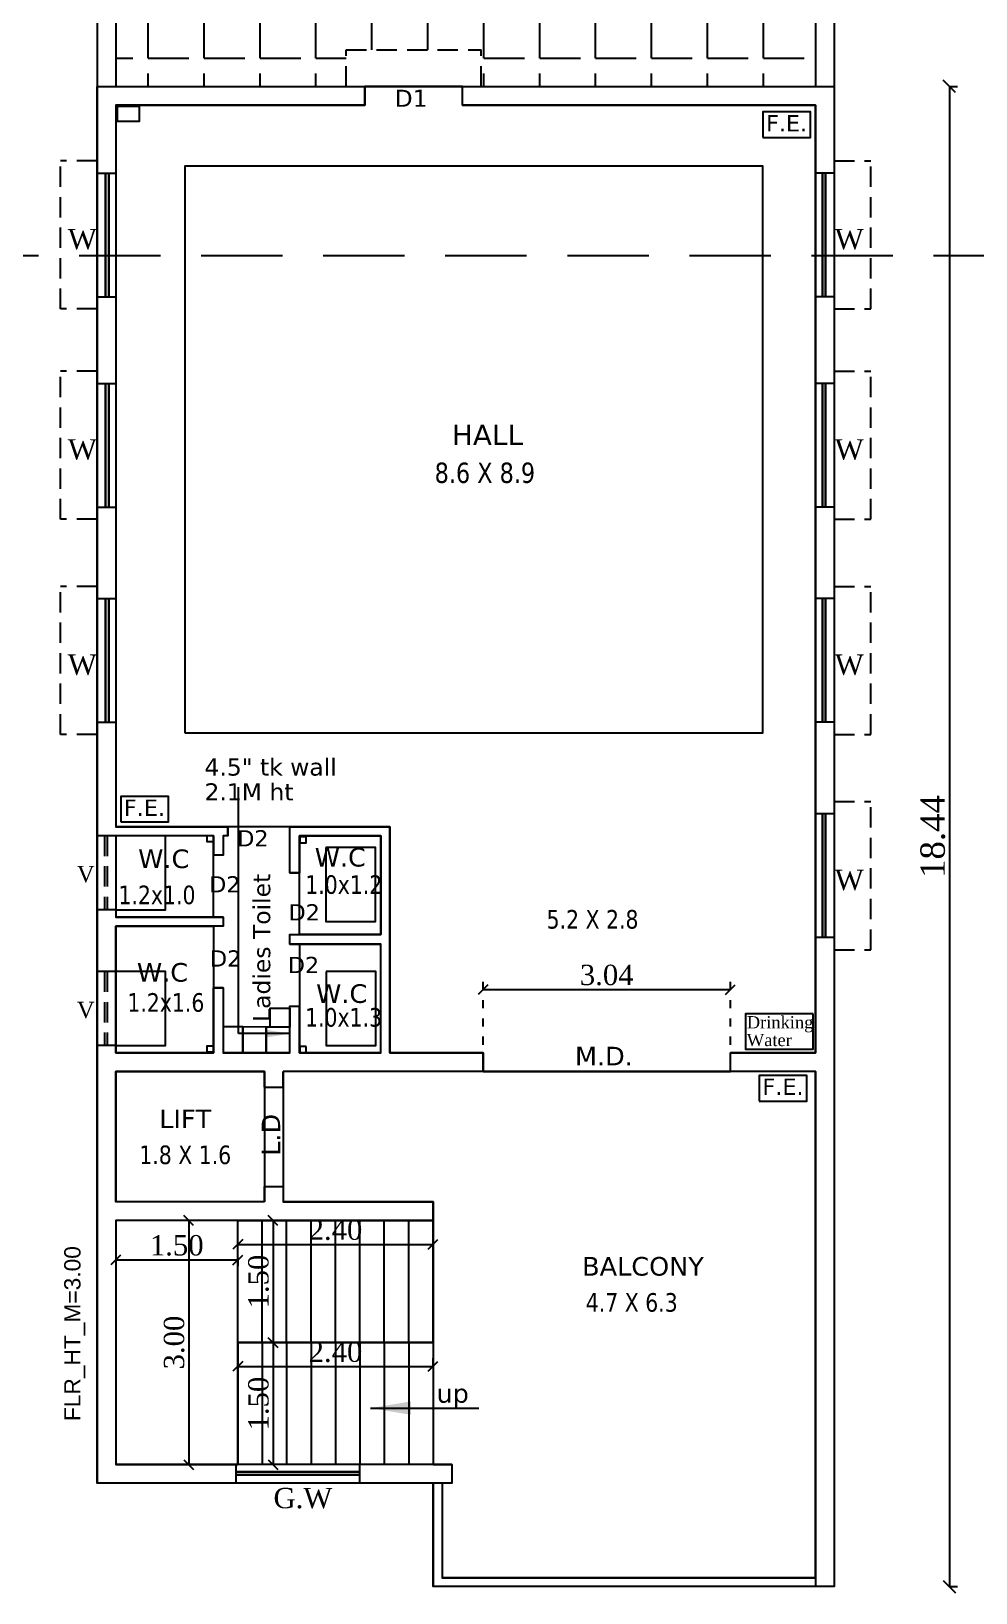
# Model space of a CAD drawing. Header units: metres. Extents: x 5889 to 11933, y -515 to -404.
# Drawn here: x 5904.88 to 5916.49, y -477.83 to -458.63 of the extents above; entities that cross this region are included whole.
import ezdxf

# ---------------------------------------------------------------- set-up
doc = ezdxf.new("R2010")
doc.units = ezdxf.units.M
doc.header["$MEASUREMENT"] = 0
doc.header["$PDMODE"] = 34
doc.linetypes.add('DOT2', pattern=[0.125, 0, -0.125])
doc.linetypes.add('HIDDEN', pattern=[0.375, 0.25, -0.125])
doc.layers.get('0').update_dxf_attribs({"lineweight": 18})
doc.layers.get('Defpoints').update_dxf_attribs({"lineweight": 18})
for name, color, linetype, lineweight in [('BLK_1_FLR_1_BLT_UP_AREA', 13, 'Continuous', 18), ('BLK_1_FLR_1_CARPET_AREA', 1, 'Continuous', 18), ('BLK_1_FLR_1_DRINKING_WATER', 7, 'Continuous', 18), ('BLK_1_FLR_1_STAIR_1', 1, 'Continuous', 18), ('BLK_1_FLR_1_STAIR_1_FLIGHT_1', 7, 'Continuous', 18), ('BLK_1_FLR_1_STAIR_1_FLIGHT_2', 7, 'Continuous', 18), ('BLK_1_FLR_1_STAIR_1_LANDING_1', 7, 'Continuous', 18), ('BLK_1_FLR_1_URINAL', 1, 'Continuous', 13), ('BLK_1_FLR_1_WASH', 243, 'Continuous', 18), ('BLK_1_FLR_1_WATER_CLOSET', 213, 'Continuous', 18), ('Dim', 8, 'Continuous', 9), ('SEATING_AREA', 7, 'Continuous', 18), ('TOILET_VENTILATION', 6, 'Continuous', 18)]:
    doc.layers.add(name, color=color, linetype=linetype, lineweight=lineweight)
doc.layers.add('BLK_1_FLR_1_EXIT_WIDTH_DOOR', color=2, linetype='Continuous')
doc.layers.add('BLK_1_FLR_1_LIFT_1', color=30, linetype='Continuous')
doc.styles.add('ROMANS', font='verdana.ttf', dxfattribs={"width": 0.8})
doc.styles.get("Standard").update_dxf_attribs({"font": 'arial.ttf'})
doc.styles.add('style1', font='times.ttf')
doc.styles.add('TIMES', font='times.ttf')
doc.dimstyles.new('main dim', dxfattribs={"dimtxt": 0.15, "dimasz": 0.12, "dimexe": 0.1, "dimexo": 0.1, "dimgap": 0.05, "dimtad": 1, "dimzin": 3, "dimdsep": 46, "dimtxsty": 'style1', "dimblk": 'OBLIQUE', "dimcen": 0.125, "dimclrd": 8, "dimclre": 8, "dimclrt": 7, "dimadec": 0, "dimazin": 0, "dimtfac": 0.8, "dimtix": 1, "dimtofl": 0, "dimtmove": 2, "dimatfit": 0, "dimfxl": 0, "dimtolj": 1, "dimtzin": 0, "dimarcsym": 0})

# ---------------------------------------------------------------- blocks, each defined once
blk = doc.blocks.new('_Oblique')
at = {"color": 0, "linetype": 'ByBlock', "lineweight": -2}
blk.add_line((-0.5, -0.5), (0.5, 0.5), dxfattribs=at)
blk = doc.blocks.new('*D179')
at = {"color": 8, "linetype": 'DOT2', "lineweight": -2}
for p, q in [((5916.161, -459.311), (5916.261, -459.311)), ((5916.161, -477.751), (5916.261, -477.751))]:
    blk.add_line(p, q, dxfattribs=at)
at = {"color": 8, "lineweight": -2}
blk.add_line((5916.161, -459.311), (5916.161, -477.751), dxfattribs=at)
at = {"layer": 'Defpoints', "color": 0, "lineweight": -2}
for p in [(5916.161, -459.311), (5916.161, -477.751), (5916.161, -477.751)]:
    blk.add_point(p, dxfattribs=at)
at = {"color": 8, "lineweight": -2, "xscale": 0.15, "yscale": 0.15, "zscale": 0.15}
for p, rotation in [((5916.161, -459.311), 90), ((5916.161, -477.751), 270)]:
    blk.add_blockref('_Oblique', p, dxfattribs=dict(at, rotation=rotation))
at = {"color": 7, "insert": (5915.958, -468.531), "char_height": 0.3, "attachment_point": 5, "rotation": 90, "style": 'style1'}
blk.add_mtext('\\A1;18.44', dxfattribs=at)
blk = doc.blocks.new('*D225')
at = {"layer": 'BLK_1_FLR_1_STAIR_1_LANDING_1', "color": 8, "linetype": 'DOT2', "lineweight": -2}
for p, q in [((5906.857, -473.251), (5906.711, -473.251)), ((5906.857, -476.251), (5906.711, -476.251))]:
    blk.add_line(p, q, dxfattribs=at)
at = {"layer": 'BLK_1_FLR_1_STAIR_1_LANDING_1', "color": 8, "lineweight": -2}
blk.add_line((5906.811, -473.251), (5906.811, -476.251), dxfattribs=at)
at = {"layer": 'Defpoints', "color": 0, "lineweight": -2}
for p in [(5906.957, -473.251), (5906.811, -476.251), (5906.957, -476.251)]:
    blk.add_point(p, dxfattribs=at)
at = {"layer": 'BLK_1_FLR_1_STAIR_1_LANDING_1', "color": 8, "lineweight": -2, "xscale": 0.12, "yscale": 0.12, "zscale": 0.12}
for p, rotation in [((5906.811, -473.251), 90), ((5906.811, -476.251), 270)]:
    blk.add_blockref('_Oblique', p, dxfattribs=dict(at, rotation=rotation))
at = {"layer": 'BLK_1_FLR_1_STAIR_1_LANDING_1', "color": 7, "lineweight": -2, "insert": (5906.633, -474.751), "char_height": 0.25, "attachment_point": 5, "rotation": 90, "style": 'style1'}
blk.add_mtext('\\A1;3.00', dxfattribs=at)
blk = doc.blocks.new('*D226')
at = {"layer": 'BLK_1_FLR_1_STAIR_1_LANDING_1', "color": 8, "linetype": 'DOT2', "lineweight": -2}
for p, q in [((5905.914, -473.71), (5905.914, -473.835)), ((5907.415, -473.71), (5907.415, -473.835))]:
    blk.add_line(p, q, dxfattribs=at)
at = {"layer": 'BLK_1_FLR_1_STAIR_1_LANDING_1', "color": 8, "lineweight": -2}
blk.add_line((5905.914, -473.735), (5907.415, -473.735), dxfattribs=at)
at = {"layer": 'Defpoints', "color": 0, "lineweight": -2}
for p in [(5905.914, -473.61), (5907.415, -473.61), (5907.415, -473.735)]:
    blk.add_point(p, dxfattribs=at)
at = {"layer": 'BLK_1_FLR_1_STAIR_1_LANDING_1', "color": 8, "lineweight": -2, "xscale": 0.12, "yscale": 0.12, "zscale": 0.12, "rotation": 180}
blk.add_blockref('_Oblique', (5905.914, -473.735), dxfattribs=at)
at = {"layer": 'BLK_1_FLR_1_STAIR_1_LANDING_1', "color": 8, "lineweight": -2, "xscale": 0.12, "yscale": 0.12, "zscale": 0.12}
blk.add_blockref('_Oblique', (5907.415, -473.735), dxfattribs=at)
at = {"layer": 'BLK_1_FLR_1_STAIR_1_LANDING_1', "color": 7, "lineweight": -2, "insert": (5906.664, -473.558), "char_height": 0.25, "attachment_point": 5, "style": 'style1'}
blk.add_mtext('\\A1;1.50', dxfattribs=at)
blk = doc.blocks.new('*D227')
at = {"layer": 'BLK_1_FLR_1_STAIR_1_FLIGHT_1', "color": 8, "linetype": 'DOT2', "lineweight": -2}
for p, q in [((5907.415, -475.044), (5907.415, -474.944)), ((5909.815, -475.044), (5909.815, -474.944))]:
    blk.add_line(p, q, dxfattribs=at)
at = {"layer": 'BLK_1_FLR_1_STAIR_1_FLIGHT_1', "color": 8, "lineweight": -2}
blk.add_line((5907.415, -475.044), (5909.815, -475.044), dxfattribs=at)
at = {"layer": 'Defpoints', "color": 0, "lineweight": -2}
for p in [(5907.415, -475.079), (5909.815, -475.044), (5909.815, -475.079)]:
    blk.add_point(p, dxfattribs=at)
at = {"layer": 'BLK_1_FLR_1_STAIR_1_FLIGHT_1', "color": 8, "lineweight": -2, "xscale": 0.12, "yscale": 0.12, "zscale": 0.12, "rotation": 180}
blk.add_blockref('_Oblique', (5907.415, -475.044), dxfattribs=at)
at = {"layer": 'BLK_1_FLR_1_STAIR_1_FLIGHT_1', "color": 8, "lineweight": -2, "xscale": 0.12, "yscale": 0.12, "zscale": 0.12}
blk.add_blockref('_Oblique', (5909.815, -475.044), dxfattribs=at)
at = {"layer": 'BLK_1_FLR_1_STAIR_1_FLIGHT_1', "color": 7, "lineweight": -2, "insert": (5908.615, -474.866), "char_height": 0.25, "attachment_point": 5, "style": 'style1'}
blk.add_mtext('\\A1;2.40', dxfattribs=at)
blk = doc.blocks.new('*D228')
at = {"layer": 'BLK_1_FLR_1_STAIR_1_FLIGHT_1', "color": 8, "linetype": 'DOT2', "lineweight": -2}
for p, q in [((5907.915, -474.751), (5907.748, -474.751)), ((5907.915, -476.251), (5907.748, -476.251))]:
    blk.add_line(p, q, dxfattribs=at)
at = {"layer": 'BLK_1_FLR_1_STAIR_1_FLIGHT_1', "color": 8, "lineweight": -2}
blk.add_line((5907.848, -474.751), (5907.848, -476.251), dxfattribs=at)
at = {"layer": 'Defpoints', "color": 0, "lineweight": -2}
for p in [(5908.015, -474.751), (5907.848, -476.251), (5908.015, -476.251)]:
    blk.add_point(p, dxfattribs=at)
at = {"layer": 'BLK_1_FLR_1_STAIR_1_FLIGHT_1', "color": 8, "lineweight": -2, "xscale": 0.12, "yscale": 0.12, "zscale": 0.12}
for p, rotation in [((5907.848, -474.751), 90), ((5907.848, -476.251), 270)]:
    blk.add_blockref('_Oblique', p, dxfattribs=dict(at, rotation=rotation))
at = {"layer": 'BLK_1_FLR_1_STAIR_1_FLIGHT_1', "color": 7, "lineweight": -2, "insert": (5907.67, -475.501), "char_height": 0.25, "attachment_point": 5, "rotation": 90, "style": 'style1'}
blk.add_mtext('\\A1;1.50', dxfattribs=at)
blk = doc.blocks.new('*D229')
at = {"layer": 'BLK_1_FLR_1_STAIR_1_FLIGHT_2', "color": 8, "linetype": 'DOT2', "lineweight": -2}
for p, q in [((5907.415, -473.544), (5907.415, -473.444)), ((5909.815, -473.544), (5909.815, -473.444))]:
    blk.add_line(p, q, dxfattribs=at)
at = {"layer": 'BLK_1_FLR_1_STAIR_1_FLIGHT_2', "color": 8, "lineweight": -2}
blk.add_line((5907.415, -473.544), (5909.815, -473.544), dxfattribs=at)
at = {"layer": 'Defpoints', "color": 0, "lineweight": -2}
for p in [(5907.415, -473.579), (5909.815, -473.544), (5909.815, -473.579)]:
    blk.add_point(p, dxfattribs=at)
at = {"layer": 'BLK_1_FLR_1_STAIR_1_FLIGHT_2', "color": 8, "lineweight": -2, "xscale": 0.12, "yscale": 0.12, "zscale": 0.12, "rotation": 180}
blk.add_blockref('_Oblique', (5907.415, -473.544), dxfattribs=at)
at = {"layer": 'BLK_1_FLR_1_STAIR_1_FLIGHT_2', "color": 8, "lineweight": -2, "xscale": 0.12, "yscale": 0.12, "zscale": 0.12}
blk.add_blockref('_Oblique', (5909.815, -473.544), dxfattribs=at)
at = {"layer": 'BLK_1_FLR_1_STAIR_1_FLIGHT_2', "color": 7, "lineweight": -2, "insert": (5908.615, -473.366), "char_height": 0.25, "attachment_point": 5, "style": 'style1'}
blk.add_mtext('\\A1;2.40', dxfattribs=at)
blk = doc.blocks.new('*D230')
at = {"layer": 'BLK_1_FLR_1_STAIR_1_FLIGHT_2', "color": 8, "linetype": 'DOT2', "lineweight": -2}
for p, q in [((5907.915, -473.251), (5907.748, -473.251)), ((5907.915, -474.751), (5907.748, -474.751))]:
    blk.add_line(p, q, dxfattribs=at)
at = {"layer": 'BLK_1_FLR_1_STAIR_1_FLIGHT_2', "color": 8, "lineweight": -2}
blk.add_line((5907.848, -473.251), (5907.848, -474.751), dxfattribs=at)
at = {"layer": 'Defpoints', "color": 0, "lineweight": -2}
for p in [(5908.015, -473.251), (5907.848, -474.751), (5908.015, -474.751)]:
    blk.add_point(p, dxfattribs=at)
at = {"layer": 'BLK_1_FLR_1_STAIR_1_FLIGHT_2', "color": 8, "lineweight": -2, "xscale": 0.12, "yscale": 0.12, "zscale": 0.12}
for p, rotation in [((5907.848, -473.251), 90), ((5907.848, -474.751), 270)]:
    blk.add_blockref('_Oblique', p, dxfattribs=dict(at, rotation=rotation))
at = {"layer": 'BLK_1_FLR_1_STAIR_1_FLIGHT_2', "color": 7, "lineweight": -2, "insert": (5907.67, -474.001), "char_height": 0.25, "attachment_point": 5, "rotation": 90, "style": 'style1'}
blk.add_mtext('\\A1;1.50', dxfattribs=at)
blk = doc.blocks.new('*D239')
at = {"layer": 'BLK_1_FLR_1_EXIT_WIDTH_DOOR', "color": 8, "linetype": 'DOT2', "lineweight": -2}
for p, q in [((5910.429, -471.091), (5910.429, -470.313)), ((5913.469, -471.091), (5913.469, -470.313))]:
    blk.add_line(p, q, dxfattribs=at)
at = {"layer": 'BLK_1_FLR_1_EXIT_WIDTH_DOOR', "color": 8, "lineweight": -2}
blk.add_line((5910.429, -470.413), (5913.469, -470.413), dxfattribs=at)
at = {"layer": 'Defpoints', "color": 0, "lineweight": -2}
for p in [(5913.469, -470.413), (5910.429, -471.191), (5913.469, -471.191)]:
    blk.add_point(p, dxfattribs=at)
at = {"layer": 'BLK_1_FLR_1_EXIT_WIDTH_DOOR', "color": 8, "lineweight": -2, "xscale": 0.12, "yscale": 0.12, "zscale": 0.12, "rotation": 180}
blk.add_blockref('_Oblique', (5910.429, -470.413), dxfattribs=at)
at = {"layer": 'BLK_1_FLR_1_EXIT_WIDTH_DOOR', "color": 8, "lineweight": -2, "xscale": 0.12, "yscale": 0.12, "zscale": 0.12}
blk.add_blockref('_Oblique', (5913.469, -470.413), dxfattribs=at)
at = {"layer": 'BLK_1_FLR_1_EXIT_WIDTH_DOOR', "color": 7, "lineweight": -2, "insert": (5911.949, -470.235), "char_height": 0.25, "attachment_point": 5, "style": 'style1'}
blk.add_mtext('\\A1;3.04', dxfattribs=at)

msp = doc.modelspace()

# ---------------------------------------------------------------- hatches: boundary and pattern name
at = {"lineweight": -2}
h = msp.add_hatch(dxfattribs=at)
h.set_pattern_fill('ANGLE', color=8, scale=2.5)
h.set_pattern_definition([(0, (0, -176.4038), (0, 0.6875), [0.5, -0.1875]), (90, (0, -176.4038), (-0.6875, 0), [0.5, -0.1875])])
h.paths.add_polyline_path([(5914.514, -453.491), (5907.294, -453.491), (5907.294, -453.261), (5905.914, -453.261), (5905.914, -459.311), (5908.745, -459.311), (5908.745, -458.861), (5910.405, -458.861), (5910.405, -459.311), (5914.514, -459.311)])
h.paths.add_polyline_path([(5907.945, -456.667), (5912.175, -456.667), (5912.175, -456.277), (5907.945, -456.277)], flags=24)

# ---------------------------------------------------------------- linework, layer by layer
for p, q in [((5905.684, -453.261), (5905.684, -476.481)), ((5905.914, -453.261), (5905.914, -459.311)), ((5914.744, -453.261), (5914.744, -477.751)), ((5914.514, -453.491), (5914.514, -459.311)), ((5905.684, -459.311), (5914.744, -459.311)), ((5905.684, -459.311), (5914.744, -459.311)), ((5908.975, -459.541), (5908.975, -459.311)), ((5910.175, -459.541), (5910.175, -459.311)), ((5905.914, -459.541), (5908.975, -459.541)), ((5905.914, -459.541), (5905.914, -468.411)), ((5910.175, -459.541), (5914.514, -459.541)), ((5914.514, -459.541), (5914.514, -471.191)), ((5905.684, -460.376), (5905.914, -460.376)), ((5905.789, -460.376), (5905.789, -461.896)), ((5905.828, -460.376), (5905.828, -461.896)), ((5914.744, -460.376), (5914.514, -460.376)), ((5914.6, -460.376), (5914.6, -461.896)), ((5914.638, -460.376), (5914.638, -461.896)), ((5905.684, -461.896), (5905.914, -461.896)), ((5914.744, -461.896), (5914.514, -461.896)), ((5905.684, -462.961), (5905.914, -462.961)), ((5905.789, -462.961), (5905.789, -464.481)), ((5905.828, -462.961), (5905.828, -464.481)), ((5914.744, -462.961), (5914.514, -462.961)), ((5914.6, -462.961), (5914.6, -464.481)), ((5914.638, -462.961), (5914.638, -464.481)), ((5905.684, -464.481), (5905.914, -464.481)), ((5914.744, -464.481), (5914.514, -464.481)), ((5905.684, -465.607), (5905.914, -465.607)), ((5905.789, -465.607), (5905.789, -467.127)), ((5905.828, -465.607), (5905.828, -467.127)), ((5914.744, -465.607), (5914.514, -465.607)), ((5914.6, -465.607), (5914.6, -467.127)), ((5914.638, -465.607), (5914.638, -467.127)), ((5905.684, -467.127), (5905.914, -467.127)), ((5914.744, -467.127), (5914.514, -467.127)), ((5914.744, -468.252), (5914.514, -468.252)), ((5914.6, -468.252), (5914.6, -469.772)), ((5914.638, -468.252), (5914.638, -469.772)), ((5909.283, -468.411), (5905.914, -468.411)), ((5907.293, -468.521), (5907.293, -468.411)), ((5908.053, -468.976), (5908.053, -468.411)), ((5909.283, -471.191), (5909.283, -468.411)), ((5905.914, -468.521), (5905.684, -468.521)), ((5905.914, -468.521), (5905.914, -469.521)), ((5907.114, -468.521), (5905.914, -468.521)), ((5907.114, -468.521), (5907.114, -468.761)), ((5907.234, -468.521), (5907.234, -468.761)), ((5907.293, -468.521), (5907.234, -468.521)), ((5909.173, -468.521), (5908.173, -468.521)), ((5908.173, -468.976), (5908.173, -468.521)), ((5909.173, -469.736), (5909.173, -468.521)), ((5907.234, -468.761), (5907.114, -468.761)), ((5908.053, -468.976), (5908.173, -468.976)), ((5905.914, -469.431), (5905.684, -469.431)), ((5907.234, -469.521), (5905.914, -469.521)), ((5907.234, -469.631), (5905.914, -469.631)), ((5905.914, -469.631), (5905.914, -471.191)), ((5907.234, -469.521), (5907.234, -469.631)), ((5908.053, -469.736), (5909.173, -469.736)), ((5908.053, -469.856), (5908.053, -469.736)), ((5908.053, -469.856), (5909.173, -469.856)), ((5909.173, -471.191), (5909.173, -469.856)), ((5914.744, -469.772), (5914.514, -469.772)), ((5905.914, -470.191), (5905.684, -470.191)), ((5907.234, -470.391), (5907.114, -470.391)), ((5907.114, -470.391), (5907.114, -471.191)), ((5907.234, -470.391), (5907.234, -471.191)), ((5908.053, -471.191), (5908.053, -470.616)), ((5908.053, -470.616), (5908.173, -470.616)), ((5908.173, -471.191), (5908.173, -470.616)), ((5905.914, -471.101), (5905.684, -471.101)), ((5907.114, -471.191), (5905.914, -471.191)), ((5908.053, -471.191), (5907.234, -471.191)), ((5909.173, -471.191), (5908.173, -471.191)), ((5910.429, -471.191), (5909.283, -471.191)), ((5910.429, -471.421), (5910.429, -471.191)), ((5914.514, -471.191), (5913.469, -471.191)), ((5913.469, -471.421), (5913.469, -471.191)), ((5905.914, -471.421), (5905.914, -473.021)), ((5907.743, -471.421), (5905.914, -471.421)), ((5907.743, -471.612), (5907.743, -471.421)), ((5914.514, -471.421), (5907.973, -471.421)), ((5907.973, -471.612), (5907.973, -471.421)), ((5914.514, -471.421), (5914.514, -477.751)), ((5907.743, -471.612), (5907.973, -471.612)), ((5907.973, -471.612), (5907.973, -473.021)), ((5907.744, -473.021), (5907.743, -472.831)), ((5907.743, -472.831), (5907.973, -472.831)), ((5907.744, -473.021), (5905.914, -473.021)), ((5909.815, -473.021), (5907.973, -473.021)), ((5909.815, -473.251), (5909.815, -473.021)), ((5905.914, -473.251), (5905.914, -476.251)), ((5909.815, -473.251), (5905.914, -473.251)), ((5907.415, -474.751), (5907.415, -473.251)), ((5909.815, -474.751), (5909.815, -473.251)), ((5905.915, -473.481), (5905.914, -473.481)), ((5909.815, -474.751), (5907.415, -474.751)), ((5909.815, -474.751), (5907.415, -474.751)), ((5907.415, -474.751), (5907.415, -476.251)), ((5909.815, -474.751), (5909.815, -476.251)), ((5910.045, -476.251), (5905.914, -476.251)), ((5907.395, -476.481), (5907.395, -476.251)), ((5907.395, -476.338), (5908.915, -476.338)), ((5907.395, -476.376), (5908.915, -476.376)), ((5908.915, -476.481), (5908.915, -476.251)), ((5910.045, -476.251), (5910.045, -476.481)), ((5910.045, -476.481), (5905.684, -476.481)), ((5909.815, -476.481), (5909.815, -477.751)), ((5909.925, -476.481), (5909.925, -477.641)), ((5914.514, -477.641), (5909.925, -477.641)), ((5914.744, -477.751), (5909.815, -477.751))]:
    msp.add_line(p, q, dxfattribs=at)
at = {"linetype": 'HIDDEN', "lineweight": -2}
for p, q in [((5908.745, -458.861), (5910.405, -458.861)), ((5908.745, -459.311), (5908.745, -458.861)), ((5910.405, -459.311), (5910.405, -458.861)), ((5905.234, -462.046), (5905.234, -460.226)), ((5905.684, -460.226), (5905.234, -460.226)), ((5914.744, -460.226), (5915.194, -460.226)), ((5915.194, -462.046), (5915.194, -460.226)), ((5905.684, -462.046), (5905.234, -462.046)), ((5914.744, -462.046), (5915.194, -462.046)), ((5905.234, -464.631), (5905.234, -462.811)), ((5905.684, -462.811), (5905.234, -462.811)), ((5914.744, -462.811), (5915.194, -462.811)), ((5915.194, -464.631), (5915.194, -462.811)), ((5905.684, -464.631), (5905.234, -464.631)), ((5914.744, -464.631), (5915.194, -464.631)), ((5905.234, -467.277), (5905.234, -465.457)), ((5905.684, -465.457), (5905.234, -465.457)), ((5914.744, -465.457), (5915.194, -465.457)), ((5915.194, -467.277), (5915.194, -465.457)), ((5905.684, -467.277), (5905.234, -467.277)), ((5914.744, -467.277), (5915.194, -467.277)), ((5914.744, -468.102), (5915.194, -468.102)), ((5915.194, -469.922), (5915.194, -468.102)), ((5905.778, -468.521), (5905.778, -469.431)), ((5905.808, -468.521), (5905.808, -469.431)), ((5914.744, -469.922), (5915.194, -469.922)), ((5905.778, -470.191), (5905.778, -471.101)), ((5905.808, -470.191), (5905.808, -471.101))]:
    msp.add_line(p, q, dxfattribs=at)
at = {"color": 253, "linetype": 'HIDDEN', "lineweight": -2, "ltscale": 4}
msp.add_line((5891.965, -461.388), (5940.307, -461.388), dxfattribs=at)
at = {"lineweight": -2}
for points in [[(5913.867, -459.938), (5914.454, -459.938), (5914.454, -459.625), (5913.867, -459.625)], [(5905.976, -468.351), (5906.563, -468.351), (5906.563, -468.038), (5905.976, -468.038)], [(5913.824, -471.782), (5914.41, -471.782), (5914.41, -471.469), (5913.824, -471.469)]]:
    msp.add_lwpolyline(points, close=True, dxfattribs=at)
for points in [[(5905.789, -461.896), (5905.789, -460.376)], [(5905.828, -461.896), (5905.828, -460.376)], [(5914.6, -461.896), (5914.6, -460.376)], [(5914.638, -461.896), (5914.638, -460.376)], [(5905.789, -464.481), (5905.789, -462.961)], [(5905.828, -464.481), (5905.828, -462.961)], [(5914.6, -464.481), (5914.6, -462.961)], [(5914.638, -464.481), (5914.638, -462.961)], [(5905.789, -467.127), (5905.789, -465.607)], [(5905.828, -467.127), (5905.828, -465.607)], [(5914.6, -467.127), (5914.6, -465.607)], [(5914.638, -467.127), (5914.638, -465.607)], [(5914.6, -469.772), (5914.6, -468.252)], [(5914.638, -469.772), (5914.638, -468.252)], [(5908.915, -476.338), (5907.395, -476.338)], [(5908.915, -476.376), (5907.395, -476.376)]]:
    msp.add_lwpolyline(points, dxfattribs=at)
at = {"layer": 'BLK_1_FLR_1_BLT_UP_AREA', "color": 8, "lineweight": -2}
msp.add_lwpolyline([(5909.815, -476.481), (5905.684, -476.481), (5905.684, -459.311), (5914.744, -459.311), (5914.744, -477.751), (5909.815, -477.751)], close=True, dxfattribs=at)
at = {"layer": 'BLK_1_FLR_1_CARPET_AREA', "color": 13, "lineweight": -2}
for points in [[(5909.173, -471.191), (5909.173, -469.856), (5908.053, -469.856), (5908.053, -469.736), (5909.173, -469.736), (5909.173, -468.521), (5908.173, -468.521), (5908.173, -468.976), (5908.053, -468.976), (5908.053, -468.411), (5909.283, -468.411), (5909.283, -471.191), (5910.429, -471.191), (5910.429, -471.421), (5913.469, -471.421), (5913.469, -471.191), (5914.514, -471.191), (5914.514, -459.541), (5910.175, -459.541), (5910.175, -459.311), (5908.975, -459.311), (5908.975, -459.541), (5905.914, -459.541), (5905.914, -468.411), (5907.293, -468.411), (5907.293, -468.521), (5907.234, -468.521), (5907.234, -468.761), (5907.114, -468.761), (5907.114, -468.521), (5905.914, -468.521), (5905.914, -469.521), (5907.234, -469.521), (5907.234, -469.631), (5905.914, -469.631), (5905.914, -471.191), (5907.114, -471.191), (5907.114, -470.391), (5907.234, -470.391), (5907.234, -471.191), (5908.053, -471.191), (5908.053, -470.616), (5908.173, -470.616), (5908.173, -471.191)], [(5907.973, -471.421), (5907.973, -473.021), (5909.815, -473.021), (5909.815, -476.251), (5910.045, -476.251), (5910.045, -476.481), (5909.925, -476.481), (5909.925, -477.641), (5914.514, -477.641), (5914.514, -471.421)]]:
    msp.add_lwpolyline(points, close=True, dxfattribs=at)
at = {"layer": 'BLK_1_FLR_1_DRINKING_WATER', "color": 7, "lineweight": -3}
for points in [[(5906.205, -459.557), (5905.93, -459.557), (5905.93, -459.739), (5906.205, -459.739)], [(5914.486, -470.709), (5913.656, -470.709), (5913.656, -471.143), (5914.486, -471.143)]]:
    msp.add_lwpolyline(points, close=True, dxfattribs=at)
at = {"layer": 'BLK_1_FLR_1_LIFT_1', "color": 30, "lineweight": -2}
msp.add_lwpolyline([(5907.744, -473.021), (5905.914, -473.021), (5905.914, -471.421), (5907.744, -471.421)], close=True, dxfattribs=at)
at = {"layer": 'BLK_1_FLR_1_STAIR_1_FLIGHT_1', "color": 7, "lineweight": -2}
for p, q in [((5907.715, -474.751), (5907.715, -476.251)), ((5908.015, -474.751), (5908.015, -476.251)), ((5908.315, -474.751), (5908.315, -476.251)), ((5908.615, -474.751), (5908.615, -476.251)), ((5908.915, -474.751), (5908.915, -476.251)), ((5909.215, -474.751), (5909.215, -476.251)), ((5909.515, -474.751), (5909.515, -476.251))]:
    msp.add_line(p, q, dxfattribs=at)
msp.add_lwpolyline([(5909.815, -476.251), (5907.415, -476.251), (5907.415, -474.751), (5909.815, -474.751)], close=True, dxfattribs=at)
at = {"layer": 'BLK_1_FLR_1_STAIR_1_FLIGHT_2', "color": 7, "lineweight": -2}
for p, q in [((5907.715, -474.751), (5907.715, -473.251)), ((5908.015, -474.751), (5908.015, -473.251)), ((5908.315, -474.751), (5908.315, -473.251)), ((5908.615, -474.751), (5908.615, -473.251)), ((5908.915, -474.751), (5908.915, -473.251)), ((5909.215, -474.751), (5909.215, -473.251)), ((5909.515, -474.751), (5909.515, -473.251))]:
    msp.add_line(p, q, dxfattribs=at)
msp.add_lwpolyline([(5909.815, -474.751), (5907.415, -474.751), (5907.415, -473.251), (5909.815, -473.251)], close=True, dxfattribs=at)
at = {"layer": 'BLK_1_FLR_1_STAIR_1_LANDING_1', "color": 7, "lineweight": -2}
msp.add_lwpolyline([(5907.415, -473.251), (5905.914, -473.251), (5905.914, -476.251), (5907.415, -476.251)], close=True, dxfattribs=at)
at = {"layer": 'BLK_1_FLR_1_URINAL', "color": 235, "lineweight": -2}
msp.add_lwpolyline([(5908.053, -470.874), (5907.813, -470.874), (5907.813, -470.639), (5908.053, -470.639)], close=True, dxfattribs=at)
at = {"layer": 'BLK_1_FLR_1_WASH', "color": 60, "lineweight": -2}
for points in [[(5907.114, -468.521), (5907.035, -468.521), (5907.035, -468.593), (5907.114, -468.593)], [(5908.255, -468.535), (5908.177, -468.535), (5908.177, -468.607), (5908.255, -468.607)], [(5907.114, -471.106), (5907.035, -471.106), (5907.035, -471.177), (5907.114, -471.177)], [(5908.256, -471.114), (5908.177, -471.114), (5908.177, -471.186), (5908.256, -471.186)]]:
    msp.add_lwpolyline(points, close=True, dxfattribs=at)
at = {"layer": 'BLK_1_FLR_1_WASH', "color": 55, "lineweight": -2}
for points in [[(5907.234, -471.191), (5907.476, -471.191), (5907.476, -470.87), (5907.234, -470.87)], [(5907.476, -471.189), (5907.762, -471.191), (5907.762, -470.874), (5907.476, -470.872)], [(5907.762, -471.191), (5908.053, -471.191), (5908.053, -470.874), (5907.762, -470.874)]]:
    msp.add_lwpolyline(points, close=True, dxfattribs=at)
at = {"layer": 'BLK_1_FLR_1_WATER_CLOSET', "color": 1, "lineweight": -2}
for points in [[(5905.914, -469.521), (5907.114, -469.521), (5907.114, -468.521), (5905.914, -468.521)], [(5907.114, -471.191), (5905.914, -471.191), (5905.914, -469.631), (5907.114, -469.631)]]:
    msp.add_lwpolyline(points, close=True, dxfattribs=at)
at = {"layer": 'BLK_1_FLR_1_WATER_CLOSET', "color": 2, "lineweight": -2}
for points in [[(5908.173, -468.521), (5909.173, -468.521), (5909.173, -469.736), (5908.173, -469.736)], [(5909.173, -469.856), (5908.173, -469.856), (5908.173, -471.191), (5909.173, -471.191)]]:
    msp.add_lwpolyline(points, close=True, dxfattribs=at)
at = {"layer": 'SEATING_AREA', "lineweight": -3}
msp.add_lwpolyline([(5906.764, -467.255), (5913.867, -467.255), (5913.867, -460.292), (5906.764, -460.292)], close=True, dxfattribs=at)
at = {"layer": 'TOILET_VENTILATION', "color": 6, "lineweight": -2}
for points in [[(5905.914, -468.521), (5905.914, -469.431), (5906.524, -469.431), (5906.524, -468.521)], [(5908.497, -468.664), (5908.497, -469.574), (5909.107, -469.574), (5909.107, -468.664)], [(5905.914, -470.191), (5905.914, -471.101), (5906.524, -471.101), (5906.524, -470.191)], [(5908.502, -470.191), (5908.502, -471.101), (5909.112, -471.101), (5909.112, -470.191)]]:
    msp.add_lwpolyline(points, close=True, dxfattribs=at)

# ---------------------------------------------------------------- texts
at = {"color": 7, "style": 'ROMANS'}
for s, height, p in [('D1', 0.21, (5909.342, -459.562)), ('F.E.', 0.2, (5913.907, -459.864)), ('HALL', 0.25, (5910.046, -463.72)), ('4.5" tk wall', 0.21, (5907.005, -467.782)), ('2.1M ht', 0.21, (5907.005, -468.087)), ('F.E.', 0.2, (5906.015, -468.277)), ('D2', 0.2, (5907.407, -468.653)), ('W.C', 0.2286, (5906.19, -468.919)), ('W.C', 0.2286, (5908.36, -468.9)), ('D2', 0.2, (5907.062, -469.219)), ('D2', 0.2, (5908.038, -469.563)), ('D2', 0.2, (5907.072, -470.13)), ('D2', 0.2, (5908.029, -470.21)), ('W.C', 0.2286, (5906.175, -470.315)), ('W.C', 0.2286, (5908.377, -470.576)), ('F.E.', 0.2, (5913.863, -471.707)), ('LIFT', 0.2286, (5906.449, -472.115)), ('BALCONY', 0.2286, (5911.647, -473.928)), ('up', 0.2286, (5909.857, -475.49))]:
    msp.add_text(s, height=height, dxfattribs=at).set_placement(p)
at = {"color": 0, "style": 'TIMES'}
for s, height, p in [('W', 0.25, (5905.325, -461.313)), ('W', 0.25, (5914.752, -461.313)), ('W', 0.25, (5905.325, -463.898)), ('W', 0.25, (5914.752, -463.898)), ('W', 0.25, (5905.325, -466.543)), ('W', 0.25, (5914.752, -466.543)), ('V', 0.2, (5905.437, -469.093)), ('W', 0.25, (5914.752, -469.189)), ('V', 0.2, (5905.437, -470.763)), ('G.W', 0.25, (5907.853, -476.787))]:
    msp.add_text(s, height=height, dxfattribs=at).set_placement(p)
at = {"color": 7, "style": 'ROMANS'}
for s, height, p in [('Ladies Toilet', 0.21, (5907.813, -470.81)), ('L.D', 0.2286, (5907.936, -472.456))]:
    msp.add_text(s, height=height, rotation=90, dxfattribs=at).set_placement(p)
at = {"style": 'ROMANS'}
msp.add_text('M.D.', height=0.2286, dxfattribs=at).set_placement((5911.559, -471.344))
at = {"color": 7, "width": 4.16699, "attachment_point": 1, "style": 'ROMANS'}
for s, insert, char_height in [('\\A1;8.6 X 8.9', (5909.834, -463.935), 0.25), ('\\A1;1.0x1.2', (5908.244, -469.007), 0.2286), ('\\A1;1.2x1.0', (5905.948, -469.134), 0.2286), ('\\A1;5.2 X 2.8', (5911.21, -469.434), 0.2286), ('\\A1;1.2x1.6', (5906.057, -470.456), 0.2286), ('\\A1;1.0x1.3', (5908.241, -470.639), 0.2286), ('\\A1;1.8 X 1.6', (5906.204, -472.329), 0.2286), ('\\A1;4.7 X 6.3', (5911.692, -474.143), 0.2286)]:
    msp.add_mtext(s, dxfattribs=dict(at, insert=insert, char_height=char_height))
at = {"layer": 'BLK_1_FLR_1_STAIR_1', "color": 1, "linetype": 'Continuous', "insert": (5905.281, -474.641), "char_height": 0.2, "width": 2.4, "attachment_point": 2, "rotation": 90}
msp.add_mtext('FLR_HT_M=3.00', dxfattribs=at)
at = {"layer": 'Dim', "color": 0, "style": 'TIMES'}
for s, p in [('Drinking', (5913.671, -470.889)), ('Water', (5913.671, -471.107))]:
    msp.add_text(s, height=0.15, dxfattribs=at).set_placement(p)

# ---------------------------------------------------------------- dimensions: what is measured, and where the dimension line sits
dim = msp.add_aligned_dim(p1=(5916.161, -459.311), p2=(5916.161, -477.751), distance=0, dimstyle='main dim', override={"dimtxt": 0.3, "dimasz": 0.15, "dimpost": '\\X'})
dim.commit()
dim.dimension.update_dxf_attribs({"geometry": '*D179', "text_midpoint": (5915.958, -468.531)})
at = {"layer": 'BLK_1_FLR_1_EXIT_WIDTH_DOOR', "color": 2, "lineweight": -2}
dim = msp.add_aligned_dim(p1=(5910.429, -471.191), p2=(5913.469, -471.191), distance=0.779, dimstyle='main dim', override={"dimtxt": 0.25, "dimpost": '\\X'}, dxfattribs=at)
dim.commit()
dim.dimension.update_dxf_attribs({"geometry": '*D239', "text_midpoint": (5911.949, -470.235)})
at = {"layer": 'BLK_1_FLR_1_STAIR_1_FLIGHT_1', "color": 2, "lineweight": -2}
dim = msp.add_aligned_dim(p1=(5907.415, -475.079), p2=(5909.815, -475.079), distance=0.036, dimstyle='main dim', override={"dimtxt": 0.25, "dimpost": '\\X'}, dxfattribs=at)
dim.commit()
dim.dimension.update_dxf_attribs({"geometry": '*D227', "text_midpoint": (5908.615, -474.866)})
at = {"layer": 'BLK_1_FLR_1_STAIR_1_FLIGHT_1', "color": 1, "lineweight": -2}
dim = msp.add_aligned_dim(p1=(5908.015, -474.751), p2=(5908.015, -476.251), distance=-0.167, dimstyle='main dim', override={"dimtxt": 0.25, "dimpost": '\\X'}, dxfattribs=at)
dim.commit()
dim.dimension.update_dxf_attribs({"geometry": '*D228', "text_midpoint": (5907.67, -475.501)})
at = {"layer": 'BLK_1_FLR_1_STAIR_1_FLIGHT_2', "color": 2, "lineweight": -2}
dim = msp.add_aligned_dim(p1=(5907.415, -473.579), p2=(5909.815, -473.579), distance=0.036, dimstyle='main dim', override={"dimtxt": 0.25, "dimpost": '\\X'}, dxfattribs=at)
dim.commit()
dim.dimension.update_dxf_attribs({"geometry": '*D229', "text_midpoint": (5908.615, -473.366)})
at = {"layer": 'BLK_1_FLR_1_STAIR_1_FLIGHT_2', "color": 1, "lineweight": -2}
dim = msp.add_aligned_dim(p1=(5908.015, -473.251), p2=(5908.015, -474.751), distance=-0.167, dimstyle='main dim', override={"dimtxt": 0.25, "dimpost": '\\X'}, dxfattribs=at)
dim.commit()
dim.dimension.update_dxf_attribs({"geometry": '*D230', "text_midpoint": (5907.67, -474.001)})
at = {"layer": 'BLK_1_FLR_1_STAIR_1_LANDING_1', "color": 2, "lineweight": -2}
dim = msp.add_aligned_dim(p1=(5906.957, -473.251), p2=(5906.957, -476.251), distance=-0.146, dimstyle='main dim', override={"dimtxt": 0.25, "dimpost": '\\X'}, dxfattribs=at)
dim.commit()
dim.dimension.update_dxf_attribs({"geometry": '*D225', "text_midpoint": (5906.633, -474.751)})
at = {"layer": 'BLK_1_FLR_1_STAIR_1_LANDING_1', "color": 1, "lineweight": -2}
dim = msp.add_aligned_dim(p1=(5905.914, -473.61), p2=(5907.415, -473.61), distance=-0.125, dimstyle='main dim', override={"dimtxt": 0.25, "dimpost": '\\X'}, dxfattribs=at)
dim.commit()
dim.dimension.update_dxf_attribs({"geometry": '*D226', "text_midpoint": (5906.664, -473.558)})

# ---------------------------------------------------------------- leaders
at = {"lineweight": -2}
for points, override in [([(5908.053, -470.954), (5907.423, -470.954), (5907.423, -467.923)], {"dimasz": 0.3, "dimgap": 0.05, "dimtad": 0}), ([(5909.044, -475.557), (5910.377, -475.557)], {"dimasz": 0.5, "dimgap": 0.05, "dimtad": 0})]:
    msp.add_leader(points, dimstyle='main dim', override=override, dxfattribs=at)

doc.saveas('drawing.dxf')
